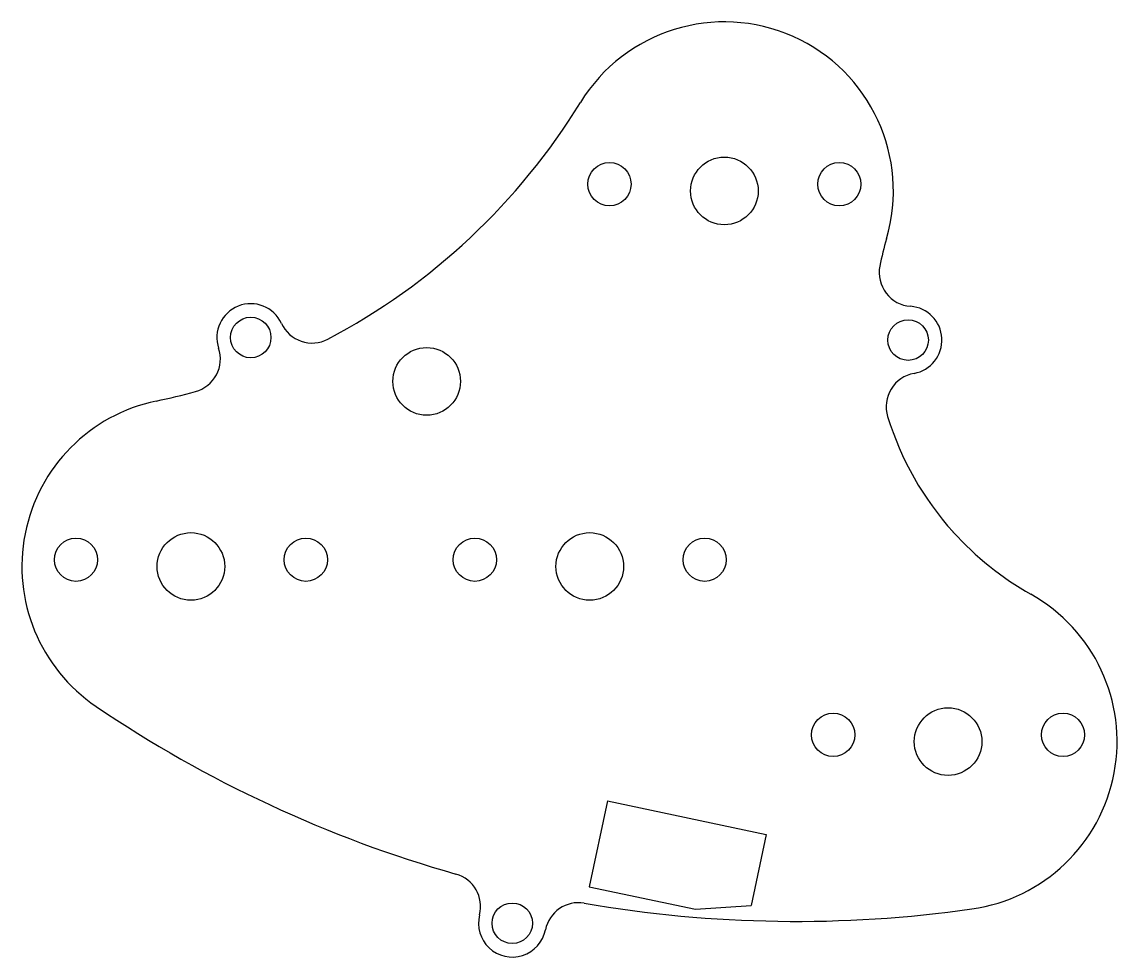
# Model space of a CAD drawing. Header units: millimetres. Extents: x 40.5 to 121.5, y 60.6 to 129.7.
import ezdxf

# ---------------------------------------------------------------- set-up
doc = ezdxf.new("R2010")
doc.units = ezdxf.units.MM

msp = doc.modelspace()

# ---------------------------------------------------------------- linework, layer by layer
at = {"color": 7, "linetype": 'Continuous', "lineweight": 25}
for p, q in [((109.376, 92.016), (109.376, 92.02)), ((109.38, 92.015), (109.376, 92.016)), ((83.808, 72.149), (82.457, 65.791)), ((83.808, 72.149), (95.546, 69.654)), ((95.546, 69.654), (94.427, 64.392)), ((82.457, 65.791), (90.319, 64.12)), ((90.319, 64.12), (94.427, 64.392))]:
    msp.add_line(p, q, dxfattribs=at)
for centre, radius in [((83.955, 117.739), 1.6), ((92.455, 117.239), 2.5), ((100.955, 117.739), 1.6), ((57.42, 106.402), 1.5), ((106.046, 106.213), 1.5), ((70.435, 103.157), 2.5), ((44.497, 89.971), 1.6), ((52.997, 89.471), 2.5), ((61.497, 89.971), 1.6), ((73.997, 89.971), 1.6), ((82.497, 89.471), 2.5), ((90.997, 89.971), 1.6), ((100.502, 77.02), 1.6), ((109.002, 76.52), 2.5), ((117.502, 77.02), 1.6), ((76.767, 63.085), 1.5)]:
    msp.add_circle(centre, radius, dxfattribs=at)
for centre, radius, start, end in [((92.455, 117.239), 12.5, 343.58907, 148.44999), ((40.511, 149.133), 48.455, 297.82694, 328.44999), ((126.3, 107.271), 22.782, 163.58907, 168.82724), ((106.402, 111.201), 2.5, 168.82724, 265.90762), ((57.42, 106.402), 2.5, 24.70843, 198.47143), ((106.046, 106.213), 2.5, 280.06838, 85.90762), ((61.963, 108.492), 2.5, 204.70843, 297.82694), ((52.678, 104.818), 2.5, 285.35293, 18.47143), ((106.92, 101.29), 2.5, 100.06838, 197.14875), ((40.511, 149.133), 48.455, 281.82001, 285.35293), ((52.997, 89.471), 12.5, 101.82001, 235.87606), ((126.3, 107.271), 22.782, 197.14875, 222.0235), ((126.3, 107.271), 22.782, 222.03727, 240.64093), ((109.002, 76.52), 12.5, 278.08394, 60.64093), ((97.777, 155.551), 92.324, 235.87606, 254.17741), ((71.922, 64.32), 2.5, 345.7081, 74.17741), ((81.67, 62.105), 2.5, 80.22048, 168.68979), ((97.777, 155.551), 92.324, 260.22048, 278.08394), ((76.767, 63.085), 2.5, 165.7081, 348.68979)]:
    msp.add_arc(centre, radius, start, end, dxfattribs=at)

doc.saveas('drawing.dxf')
